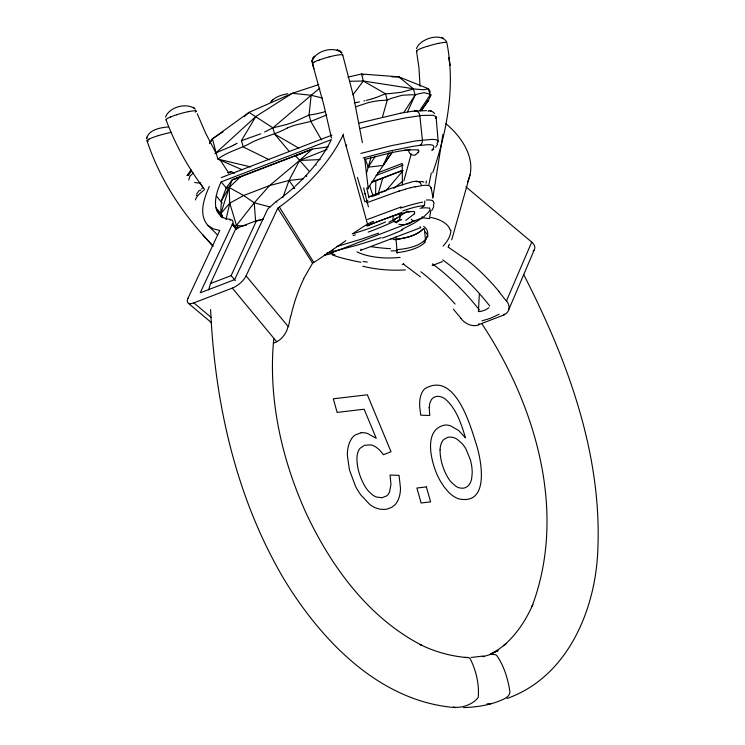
<?xml version="1.0" encoding="UTF-8"?>
<svg xmlns="http://www.w3.org/2000/svg" width="745" height="745" viewBox="0 0 745 745"><rect width="100%" height="100%" fill="white"/><g stroke="black" fill="none" stroke-linecap="round" stroke-linejoin="round"><path stroke-width="1.12" d="M188.746 180.039L189.891 176.211L193.365 172.942M372.1 223.146L372.081 223.705L368.691 225.027M165.548 117.17C169.115 106.982 186.893 102.102 195.292 109.152M375.573 195.134L375.853 180.216M393.286 216.348L393.379 215.882L393.23 216.478A4.302 2.673 83.4 0 0 393.211 220.036M359.882 128.568L384.709 122.236L405.401 117.906L421.977 115.428L433.599 115.279L436.104 116.835L438.135 141.159L437.622 142.528M312.118 61.611C314.809 50.874 333.583 45.706 341.862 52.979L340.018 51.07L337.234 49.962L340.018 51.07L341.862 52.979M146.718 137.266L146.663 138.849C148.199 129.686 160.333 127.618 168.156 126.957M479.314 294.21L478.43 311.615A24.566 17.526 28.4 0 0 488.878 307.638M399.46 213.405A3.539 1.881 82.3 0 1 399.907 216.292L399.888 217.466M420.441 276.889L403.622 264.27L403.678 263.367M312.099 60.997L312.164 60L312.174 62.552M319.791 88.143L311.168 95.276L309.035 115.075L310.823 121.398L321.486 139.883M426.084 183.223L426.373 180.923M416.483 48.639C419.714 39.038 440.602 32.026 446.655 41.85M430.759 210.695L429.455 218.62L422.583 217.782M432.798 198.226L442.884 134.472M428.897 184.732L431.299 172.877M430.983 188.345C430.945 183.978 424.287 185.505 421.484 185.561A5.252 4.172 83.3 0 0 416.008 181.584L422.396 181.631M467.432 182.004C477.899 160.575 462.272 137.136 445.91 123.726M226.033 219.552L229.767 203.18L229.143 187.461L232.263 179.75L312.192 149.112L328.284 146.83M478.979 323.628L478.746 324.634L503.871 315.005L504.263 314.092M290.559 316.346L288.427 326.822L246.074 275.864L277.783 208.218C304.724 188.848 328.992 164.282 343.557 134.156M411.259 153.843L403.902 180.672M466.007 259.428L448.257 247.163L448.695 245.571M449.337 244.22L448.285 247.117M451.721 239.815L470.058 174.805M366.317 173.846L371.075 157.111M382.511 116.853L387.279 100.081L385.491 93.758L363.327 81.009L349.479 81.289M433.916 206.393L431.802 210.528M208.628 289.926L210.481 283.547L235.867 228.529L256.513 220.613L263.153 219.291M378.358 193.151L382.911 177.58M399.739 219.291L399.888 217.726M273.778 338.807C267.967 398.37 281.545 458.697 305.99 512.914C331.013 566.302 368.086 617.372 421.409 645.123L419.919 644.378C435.136 652.108 451.908 656.466 468.838 657.742A6.593 5.131 -88 0 1 470.095 658.589C476.018 670.137 479.463 684.469 478.206 697.45C473.084 704.267 462.757 707.974 454.441 707.284A6.593 5.122 -88 0 1 453.575 706.763M302.898 152.967L240.439 176.844L229.143 187.461L220.92 213.433L221.796 216.069A66.352 18.513 -78.3 0 0 222.587 217.866M432.743 172.7C447.14 131.371 455.456 86.485 446.898 42.986A15.813 1.872 -15.7 0 0 438.637 43.368M427.155 236.482L425.479 239.769L424.408 228.762M435.974 117.58L436.104 116.835M393.453 215.724L393.472 215.668A6.556 3.949 84.1 0 0 393.211 216.46M282.867 197.527L289.004 180.476L299.63 160.436L312.192 149.112L295.514 155.733L309.445 171.508M430.154 92.762L429.986 91.058L428.328 88.692L398.743 76.828L361.539 74.016L347.943 77.098M346.146 146.243L346.704 144.884M437.65 144.111L435.611 147.296M508.965 309.231L534.174 250.069M465.867 186.781L531.725 242.097L506.395 301.054L498.917 291.714M365.469 159.505L368.216 167.169L383.172 165.409L388.899 152.809M407.496 111.871L415.133 95.081L413.345 88.757L398.743 76.828L391.833 76.865M209.364 186.39C204.204 197.928 198.217 214.085 207.65 225.092L217.708 235.159M210.481 283.547L231.136 275.631L256.513 220.613M188.057 298.102L219.766 230.456L213.144 228.799L208.004 225.446M220.501 215.715A70.142 28.049 -39.9 0 0 229.535 219.254L232.328 220.203L233.166 222.019A7.18 2.868 -39.9 0 1 232.738 223.435L200.219 292.822L234.638 279.626L267.157 210.239A7.171 2.868 -39.9 0 1 268.144 208.628L276.293 201.411A69.853 27.928 -39.9 0 0 293.567 187.712L294.145 188.401M396.638 222.923A8.493 2.542 -5.8 0 1 396.759 222.299L397.895 221.163M303.681 278.611L312.555 263.199L316.737 260.601M403.483 224.608C406.602 225.232 415.924 221.74 411.203 219.207M303.55 178.772L289.004 180.476L269.569 185.579L243.643 195.516L229.767 203.18L220.92 213.433A74.984 10.411 -73.4 0 1 221.61 200.507L229.143 187.461L243.643 195.516L254.25 202.798L269.774 206.905M433.32 205.527L434.121 203.059L433.162 201.616M318.739 84.613L292.329 93.283L255.898 116.462L241.296 140.796M209.494 143.655L212.437 138.812L249.016 112.383L292.329 93.283L311.168 95.276L322.427 98.051M196.792 193.719L199.325 190.282M368.216 167.169L375.191 156.459M403.716 112.616L415.133 95.081A67.721 22.965 -53.2 0 1 417.582 94.066L424.082 92.659L428.841 93.926A60.848 20.637 -53.2 0 1 430.116 95.015L430.936 94.494A67.292 2.747 -55.9 0 1 430.936 95.285L428.3 100.696L421.661 110.213M367.937 188.262L392.177 151.906M419.826 110.446L430.116 95.015L428.328 88.692A61.723 8.772 18.3 0 1 427.49 89.149L423.235 89.698L416.194 89.158A68.698 9.769 18.3 0 1 413.345 88.757L363.327 81.009L352.972 94.736M188.764 175.317L187.172 175.457L191.055 169.823M209.848 142.565L212.437 138.812L222.997 131.818M383.172 165.409L392.466 152.082M420.804 110.893L428.3 100.696L426.978 101.059M196.308 195.59L197.062 194.762M414.229 213.917L405.774 220.408M235.82 225.502A57.952 26.205 -79.1 0 0 236.491 225.418L254.25 202.798L269.569 185.579L299.63 160.436L326.617 149.587M222.643 217.093L216.506 209.736L215.827 207.017A90.136 36.039 -39.9 0 1 216.274 195.888A92.343 36.924 -39.9 0 1 221.153 181.882L331.292 139.669A94.866 37.93 -39.9 0 1 326.366 148.898A90.983 36.384 -39.9 0 1 315.526 164.477L312.695 167.951A90.983 36.384 -39.9 0 1 306.158 175.373L306.735 176.062M437.464 142.742L436.915 143.375M191.651 171.182L187.414 175.541M415.84 154.569L418.243 152.343M270.593 102.27C274.542 96.934 281.387 94.932 287.626 93.768M386.608 189.994L402.998 170.67M271.273 101.422L272.53 99.988L271.683 100.854M244.248 116.751L249.016 112.383L272.912 127.842L274.7 134.165L289.442 151.654M255.898 116.462L216.115 152.79L217.903 159.113L242.172 169.758M264.643 132.023L272.912 127.842L311.168 95.276M405.932 212.018L399.394 216.599M431.709 150.145L432.873 149.084A104.03 12.497 -15.8 0 0 433.432 148.469C436.356 142.174 422.704 145.685 419.677 145.387A89.949 10.803 -15.8 0 0 412.218 146.486L390.278 150.89L363.085 157.931M409.992 149.354L408.567 150.471A5.262 5.094 46.2 0 0 415.151 155.081L415.338 154.951M393.891 188.336L402.691 181.277M414.667 220.604L413.708 221.153M345.829 240.691L317.556 260.079M187.172 175.457L189.081 174.181M398.407 220.725L397.979 220.986M313.775 262.445L279.394 207.054M399.907 216.292L394.738 219.235M499.159 314.232L490.257 318.376L481.996 320.834M250.73 166.917L217.903 159.113C228.138 151.179 241.138 148.795 252.061 142.211C263.534 136.614 276.153 134.37 287.263 127.991M397.364 217.782L395.176 219.002M237.115 143.226L236.556 143.543M236.184 143.748L235.625 144.055M228.38 173.213L229.088 172.831M235.262 144.251L234.703 144.558M229.805 172.44L231.267 171.657L234.563 173.25M234.34 144.754L233.79 145.042M394.831 219.188L394.356 219.44M394.645 219.291L393.975 219.645M394.17 219.542L393.593 219.85M233.427 145.238L232.691 145.62M393.779 219.747L388.974 222.159M393.49 219.896L393.397 220.269A4.33 4.125 12.5 0 0 393.658 220.66M232.338 145.806L231.611 146.178M231.257 146.365L216.115 152.79L212.437 138.812M372.006 223.761L367.983 225.893L343.1 135.124M401.602 229.562L414.201 223.118L423.97 216.683L429.232 211.45L430.051 209.103L429.269 207.725M367.937 200.265L364.836 201.765L357.395 177.412M489.865 654.408L498.098 650.646L491.085 653.831L498.926 649.128L506.33 643.503L503.49 645.794C516.434 634.656 525.998 620.119 532.833 604.568L532.088 606.207C567.56 511.722 535.366 404.302 481.568 323.321M507 698.484C566.74 677.466 594.92 611.515 597.714 552.306C602.658 454.674 567.448 359.975 523.605 274.383M255.181 221.703L256.15 221.33M260.722 133.811L241.482 140.684L243.28 147.007L269.355 159.775M170.465 117.012L171.508 116.602M366.689 225.903L401.918 212.362M396.415 221.824L401.844 219.617M367.592 219.412L401.406 206.859M368.691 196.773L390.445 188.559L406.491 183.503M366.67 202.78L399.264 190.971M330.38 253.309L422.462 217.773L422.136 216.562M355.97 106.693L368.039 102.717A67.292 48.472 -26.5 0 1 378.339 100.715L387.279 100.081A60.848 34.819 -44.6 0 1 391.311 98.359L402.086 95.267L412.087 94.717A67.721 38.749 -44.6 0 1 415.133 95.081M366.996 225.679L367.844 225.353M221.191 177.627L331.925 135.18M234.908 179.024L239.229 177.375M228.352 187.07L226.191 187.898A80.637 5.001 -65.9 0 0 221.591 200.545M377.473 172.952L402.226 163.472L402.384 184.918M376.02 175.522L403.12 165.129M371.736 182.05L401.797 170.577M371.541 182.451L402.747 170.484M188.047 298.112A13.056 5.224 -39.9 0 0 193.83 302.88L232.328 288.11A13.056 5.224 -39.9 0 0 246.092 275.864M360.561 250.385L420.739 227.663M432.147 265.546L442.465 261.597M273.638 343.054L276.777 341.843L232.328 288.11M318.106 60.41L319.242 59.991M482.835 656.773L490.676 654.361L495.285 654.613A6.593 5.28 74.1 0 1 496.701 655.442C504.114 665.918 508.043 679.263 509.925 691.891C509.822 695.849 506.023 698.102 502.828 699.527C490.564 705.115 476.93 707.182 463.548 707.582M371.066 223.975L391.6 216.59A36.943 4.833 -19 0 1 394.459 215.678L401.173 213.601M378.59 233.157L361.707 239.043L336.526 246.586M368.691 196.866L370.153 196.335M413.54 221.218L412.544 221.386M240.439 176.844L232.263 179.75L226.191 187.898L229.143 187.461M376.253 97.502L385.491 93.758A61.723 22.741 8.5 0 0 389.961 93.591L401.238 92.296L410.7 89.81A68.698 25.311 8.5 0 0 413.345 88.757M381.244 237.664L357.47 245.077L326.487 253.253M375.955 97.604L372.211 98.806M381.002 192.489L381.924 192.173M382.846 191.856L383.777 191.549M257.23 220.976L258.85 220.446M259.93 220.092L263.162 219.021M384.699 191.242L385.621 190.944M326.738 114.954L310.823 121.398L294.713 125.234A101.525 68.186 9.1 0 0 287.272 127.991M353.177 235.55L355.356 234.871M286.303 124.583L272.912 127.842M371.904 98.899L366.484 100.37M405.215 189.165L410.821 187.638M360.878 153.423L390.762 145.797L415.645 140.926L432.314 139.352L436.635 139.818L438.135 141.159M359.332 123L400.726 113.184M329.281 56.881L327.93 57.244A15.822 1.844 -15.8 0 0 319.419 59.973M227.635 172.579L231.267 171.657M364.901 100.743L363.951 100.966M406.09 212.344L408.595 211.85A25.088 4.675 -21 0 1 410.206 211.627A24.911 4.638 -21 0 1 411.631 211.496L413.633 211.552M414.714 186.725L415.943 186.474M359.472 101.897L358.345 102.102M490.974 703.727L486.932 703.885M357.535 102.251L357.041 102.335M356.725 102.391L354.275 102.801M464.442 657.462L467.86 657.416M483.859 655.982L471.082 657.472M361.148 432.771L355.16 434.968A32.389 19.351 69 0 0 351.398 438.926L349.684 442.241A38.805 23.179 69 0 0 348.371 446.227L348.055 447.661A35.248 21.056 69 0 0 347.356 455.428L349.452 469.937L355.421 486.066A41.701 24.911 69 0 0 360.934 495.08L369.799 504.467A34.317 20.506 69 0 0 375.34 507.801L379.587 509.124L383.908 509.45A52.224 31.206 69 0 0 387.661 508.919L391.702 507.336L395.008 504.728A33.171 19.817 69 0 0 398.091 500.044A34.689 20.72 69 0 0 399.367 496.515A33.031 19.733 69 0 0 400.503 488.394L399.059 475.375L390.054 475.04L390.957 484.436L389.523 492.082A20.45 12.218 69 0 1 386.785 495.844L382.064 497.772L376.216 496.971A22.331 13.345 69 0 1 372.109 494.568L368.877 491.542A25.563 15.272 69 0 1 365.152 486.625C359.928 477.694 356.52 467.264 356.995 456.843A22.527 13.466 69 0 1 358.01 452.01A21.288 12.721 69 0 1 360.04 448.313L364.538 445.268L370.926 444.895A22.294 13.317 69 0 1 375.769 447A25.973 15.515 69 0 1 383.433 454.72L391.032 451.731L367.341 394.785L333.304 398.808L337.15 412.413L364.156 409.219L376.234 438.311L367.406 433.432A33.814 20.199 69 0 0 361.148 432.771M396.07 239.48C405.727 237.916 416.278 235.988 423.43 228.752C416.222 235.951 405.578 238.083 395.865 239.424M417.889 149.978C401.397 148.851 385.193 154.578 369.269 158.229A101.013 12.134 -15.8 0 0 365.031 159.383M324.373 254.92C327.12 254.976 335.511 253.421 332.736 249.938M397.132 253.16A5.252 0.969 85.6 0 1 397.001 250.692L391.023 250.916M299.63 160.436L320.22 159.598M402.114 264.317L403.622 264.27M455.409 707.61C379.764 701.697 321.7 641.035 284.292 579.685C236.1 498.275 214.821 403.343 210.593 309.529M390.669 238.698L394.235 239.098M426.447 110.642L414.248 111.042A5.262 4.172 83.4 0 1 419.817 115.652L422.396 139.958A5.262 4.172 83.2 0 1 419.677 145.387M194.687 182.506L200.405 183.223M367.304 262.11L363.197 261.467M416.949 51.563L416.911 51.554A15.794 1.9 -15.9 0 1 416.632 51.014M429.073 110.521L432.212 111.499L434.708 113.454M430.247 110.809L431.392 111.098M195.982 110.903L195.739 110.847A15.868 1.928 -15.9 0 0 188.336 111.675M332.745 254.119L334.971 254.846M332.661 254.082L331.311 253.626M422.769 181.724L423.812 182.18M427.984 110.949L428.897 111.377M330.612 253.384L331.143 253.57L330.026 252.285M441.738 37.585L443.219 38.116M363.569 75.003L361.539 74.016L363.327 81.009M274.7 134.165L298.829 148.162M398.743 76.828L401.62 78.644M193.84 302.861L211.049 317.342M188.466 303.345L211.561 322.762M194.436 108.221L193.346 107.28M213.135 246.278L202.724 234.75C178.325 207.445 158.573 175.718 147.044 140.842M202.724 234.75L212.753 245.859M453.37 309.166L461.09 318.422M231.136 275.631L235.346 280.558M236.249 229.143L232.272 224.431L236.24 229.171M326.366 148.898L326.943 149.587M315.526 164.477L316.103 165.167M306.53 176.258L305.953 175.569A82.621 33.031 -39.9 0 1 295.094 186.315M293.754 187.526L294.331 188.215M276.293 201.411L276.879 202.1M221.153 181.882L226.918 188.764M216.264 195.888L222.178 202.957M229.767 203.18L236.491 225.418L238.661 228.007M229.535 219.254L230.41 220.287M232.738 223.435L237.059 228.594M215.985 207.827L222.392 215.473M221.665 217.093L219.943 215.165A82.621 33.031 -39.9 0 1 216.572 209.829M204.642 189.481C188.438 168.333 175.336 144.819 166.042 119.852M289.004 180.476L294.769 188.42M449.3 228.464L450.418 230.252M330.221 253.077L329.625 252.173M227.933 171.797L219.794 159.383M277.783 208.218L312.555 263.199M200.079 182.721L202.742 187.181M393.602 220.688L394.524 221.712A2.021 1.555 64 0 0 395.055 222.001A2.794 2.738 46.2 0 0 396.694 222.299M215.985 153.004L205.583 133.141L197.276 113.771M369.65 185.626L372.9 195.497M366.726 187.88L368.961 197.751M342.7 54.944L353.596 96.608L362.377 142.593M312.462 63.679L323.805 104.887L331.488 138.086M312.406 63.502L313.962 68.773M363.653 187.898L368.412 206.868M325.155 254.995L325.081 254.492M431.057 187.628L432.901 196.885M416.539 51.237L418.951 67.795L420.068 86.42M364.622 157.977L368.272 188.83M408.465 149.522L408.567 150.471M395.874 237.087L397.001 250.692M254.25 202.798L255.619 221.507M148.478 140.973A15.692 1.76 -15.1 0 1 147.966 140.963M147.547 141.094A15.794 1.9 -15.8 0 1 149.019 139.185M158.285 135.683A15.794 1.9 -15.8 0 1 171.685 132.321M148.814 139.231A15.747 1.928 -15.6 0 1 158.154 135.683M196.065 111.471A15.738 1.863 -16.4 0 1 195.181 112.132M195.944 110.912A15.794 1.9 -15.7 0 1 196.27 111.415M166.48 120.066A15.813 1.928 -15.9 0 1 170.661 116.937M171.359 116.62A15.72 1.918 -15.7 0 1 176.621 114.786M176.518 114.767A15.803 1.974 -15.7 0 1 188.41 111.638M200.256 190.58A243.447 29.251 -15.8 0 1 200.656 190.031M201.606 188.895A243.447 29.251 -15.8 0 1 202.752 187.712M195.432 199.902A249.258 30.927 -15.5 0 1 203.869 190.217M433.543 148.674A5.262 5.094 46.8 0 1 432.417 150.127M407.58 150.024A5.262 4.163 83 0 1 404.842 149.885M418.122 149.913A63.185 7.59 -15.8 0 1 418.122 152.371M400.754 113.175A87.696 10.532 -15.8 0 1 414.211 111.061M436.104 117.542A103.22 11.976 -16 0 1 435.695 118.362M324.708 111.797A84.017 51.889 -23.4 0 1 319.577 113.119A79.044 48.816 -23.4 0 1 309.035 115.075L293.809 122.031A95.77 51.377 -39.1 0 1 286.303 124.573M216.134 152.753A201.374 39.299 -55.3 0 1 214.793 153.749M405.373 269.886A63.874 27.956 3.5 0 1 362.824 266.244M531.744 242.097A13.056 7.674 11.8 0 1 533.085 251.288M450.939 230.149A63.884 29.437 -14.3 0 1 443.117 246.055M442.735 259.884A222.215 135.832 70 0 1 489.744 305.999M432.389 263.823A222.215 132.638 69 0 1 479.342 309.883M425.088 239.704A37.781 16.409 1.4 0 1 396.554 249.64M361.204 249.175A4.181 3.939 1.6 0 1 360.524 250.311M390.576 248.69A40.826 7.236 3.8 0 1 370.87 246.651M361.046 262.24A63.735 13.01 4.7 0 1 351.817 260.415M351.249 260.247A64.061 10.234 6 0 1 332.112 254.799M430.712 217.484A64.014 31.104 -21 0 1 449.645 228.315M423.654 226.378A40.891 17.638 -15.1 0 1 424.007 242.004M425.432 241.874A38.936 16.846 -1.2 0 1 396.889 252.639M400.102 257.37A40.891 16.297 -0.1 0 1 356.939 251.838M420.255 227.253A4.181 0.559 86.3 0 1 420.087 226.508M425.078 231.844A40.863 17.489 -6.4 0 1 427.993 236.361M466.063 259.213A220.771 147.314 74.5 0 1 499.029 291.5M506.702 300.943A13.494 10.085 25.5 0 1 503.806 314.921M478.905 324.848A13.494 9.909 32.7 0 1 461.015 318.46M420.86 271.757A220.771 119.219 65.2 0 1 455.111 304.062M394.142 239.527A15.645 13.857 -9.2 0 1 395.735 239.815M246.362 225.26A55.651 35.406 -75.5 0 1 236.5 225.4M353.214 233.436A64.014 5.271 -38.5 0 1 373.487 221.377M290.746 316.55A220.771 119.144 75.5 0 1 303.802 278.798M287.868 327.046A13.494 7.217 -55 0 1 276.805 341.657M364.231 193.849A66.631 52.839 83.2 0 1 365.115 193.719M410.672 182.125A39.504 8.54 -23.5 0 1 416.716 181.156M415.31 186.893A43.582 8.316 -21.5 0 1 420.851 185.915M406.64 183.382A36.961 7.273 -22.3 0 1 410.113 182.544M399.124 191.139A47.298 7.739 -20.5 0 1 405.001 189.342M410.672 187.749A40.677 7.282 -20.9 0 1 414.546 186.837M424.669 201.02A5.252 4.163 83.3 0 1 422.043 207.091M420.068 208.274A35.173 6.984 -20.7 0 1 428.366 208.125M402.682 210.984A36.691 7.906 -23.4 0 1 424.576 205.611M426.41 200.033A41.999 8.558 -22.5 0 1 433.525 201.457M400.568 208.153A43.322 7.087 -20.7 0 1 422.666 202.137M402.896 229.767A146.122 44.653 -7.2 0 1 382.474 238.018M371.578 196.689A69.061 7.012 -19.1 0 1 379.652 193.812M410.206 211.627A5.252 4.163 83.2 0 1 406.844 211.105M413.745 211.506A19.296 3.194 -18.6 0 1 414.639 211.999L414.611 213.266A36.896 6.249 -17.4 0 1 414.201 213.927M394.692 220.986A118.855 24.222 -13.2 0 1 368.198 232.105M385.603 221.945A123.698 29.912 -10.2 0 1 352.236 233.902M400.978 213.768A19.146 2.794 -18.9 0 1 405.783 212.521M329.309 56.853A15.794 1.937 -15.6 0 1 342.467 55.633M314.185 62.077A15.72 1.918 -15.7 0 1 317.957 60.429M313.263 63.921A15.868 1.9 -15.7 0 1 314.027 62.161M416.502 51.051A15.738 1.918 -15.2 0 1 427.146 46.339M427.49 46.292A15.794 1.9 -15.9 0 1 438.656 43.303M396.163 221.954A3.362 2.207 49.6 0 1 395.157 222.15M403.464 224.636A7.646 2.272 -4 0 1 398.836 224.254M399.841 219.365A9.257 5.196 32.6 0 1 398.165 220.306M429.204 407.599L429.763 415.524L420.767 415.179L419.621 406.016L419.78 400.708A29.465 17.601 69 0 1 421.391 393.947A29.567 17.666 69 0 1 424.557 388.909C454.115 370.665 469.704 423.03 475.627 442.241C481.4 458.808 490.499 506.134 458.371 498.75A33.925 20.273 69 0 1 453.556 496.272A32.92 19.668 69 0 1 448.881 492.464L444.476 487.388L440.36 481.093A44.16 26.382 69 0 1 436.849 474.099C430.778 459.805 423.272 428.99 445.24 424.995A34.009 20.32 69 0 1 450.474 425.795L458.752 430.536L465.495 437.93C461.295 424.073 456.666 409.098 445.445 399.19A21.661 12.944 69 0 0 437.883 396.331A24.026 14.351 69 0 0 436.197 396.508L433.907 397.355A18.532 11.073 69 0 0 431.243 399.953L429.744 403.343L429.204 407.599M440.053 449.906C440.081 460.019 443.284 470.132 448.602 478.709A23.16 13.838 69 0 0 451.396 482.332L455.828 486.224A19.808 11.836 69 0 0 459.497 487.91L462.422 488.245A23.039 13.764 69 0 0 469.667 483.943A22.397 13.382 69 0 0 471.641 478.718L472.19 473.41A33.097 19.78 69 0 0 470.309 459.6L465.895 448.9A22.75 13.596 69 0 0 461.9 443.396L457.356 439.42A22.089 13.196 69 0 0 452.82 437.362L449.812 437.073A28.794 17.2 69 0 0 447.559 437.417L443.852 439.476A20.45 12.218 69 0 0 441.692 442.558L441.357 443.331A22.536 13.466 69 0 0 440.556 445.92A21.922 13.103 69 0 0 440.118 448.853L440.053 449.906M313.412 57.607L312.695 58.464L314.613 56.164L313.412 57.607M426.363 486.913L416.883 488.031L421.121 502.996L430.601 501.869L426.363 486.913M449.803 65.383L449.086 57.598L449.803 65.383"/></g></svg>
